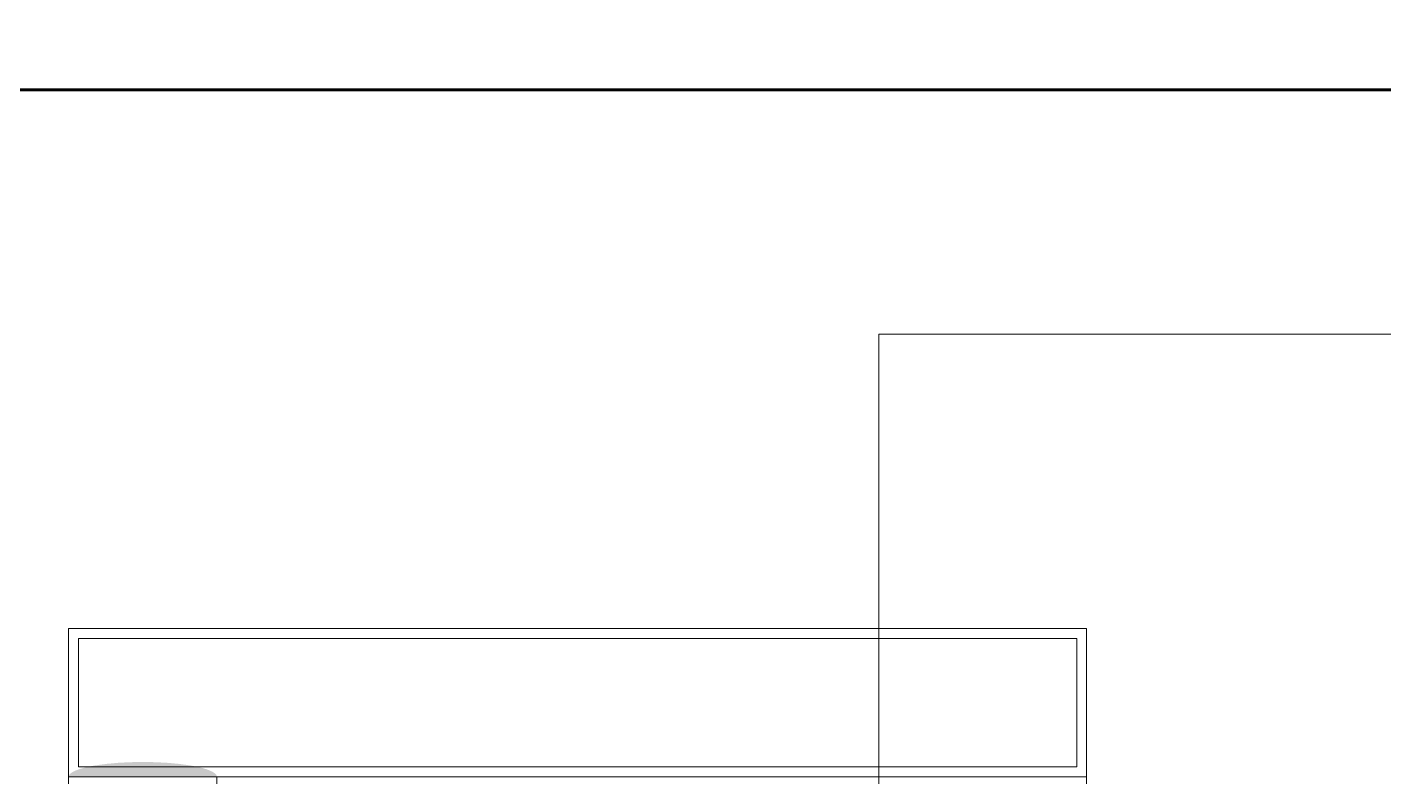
# Model space of a CAD drawing. Header units: feet. Extents: x 109753 to 150441, y 47761 to 75080.
# Drawn here: x 126510.9 to 126564.9, y 51247.6 to 51277.5 of the extents above; entities that cross this region are included whole.
import ezdxf

# ---------------------------------------------------------------- set-up
doc = ezdxf.new("R2010")
doc.units = ezdxf.units.FT
doc.header["$LTSCALE"] = 50
doc.header["$MEASUREMENT"] = 0
doc.layers.add('A-Furniture', color=175, linetype='Continuous', lineweight=0)
doc.layers.add('WALL', color=1, linetype='Continuous', lineweight=60)
doc.layers.add('FURNITURE', color=150, linetype='Continuous')

# ---------------------------------------------------------------- blocks, each defined once
blk = doc.blocks.new('Quarter Arc-123')
at = {"layer": 'FURNITURE', "linetype": 'Continuous', "lineweight": 0}
blk.add_hatch(color=252, dxfattribs=at).paths.add_polyline_path([(0, -0.75), (0, 0.75), (0.02, 0.75), (0.03, 0.75), (0.05, 0.75), (0.06, 0.75), (0.08, 0.75), (0.09, 0.75), (0.11, 0.75), (0.13, 0.75), (0.14, 0.75), (0.16, 0.75), (0.17, 0.75), (0.19, 0.75), (0.2, 0.75), (0.22, 0.75), (0.23, 0.75), (0.25, 0.75), (0.27, 0.75), (0.28, 0.75), (0.3, 0.75), (0.31, 0.75), (0.33, 0.75), (0.34, 0.75), (0.36, 0.75), (0.37, 0.75), (0.39, 0.75), (0.41, 0.75), (0.42, 0.75), (0.44, 0.75), (0.45, 0.75), (0.47, 0.75), (0.48, 0.75), (0.5, 0.75), (0.51, 0.75), (0.53, 0.75), (0.54, 0.75), (0.56, 0.75), (0.58, 0.75), (0.59, 0.75), (0.61, 0.75), (0.62, 0.75), (0.64, 0.74), (0.65, 0.74), (0.67, 0.74), (0.68, 0.74), (0.7, 0.74), (0.71, 0.74), (0.73, 0.74), (0.74, 0.74), (0.76, 0.74), (0.77, 0.74), (0.79, 0.74), (0.81, 0.74), (0.82, 0.74), (0.84, 0.74), (0.85, 0.74), (0.87, 0.74), (0.88, 0.74), (0.9, 0.74), (0.91, 0.74), (0.93, 0.74), (0.94, 0.74), (0.96, 0.74), (0.97, 0.74), (0.99, 0.74), (1, 0.74), (1.02, 0.74), (1.03, 0.74), (1.05, 0.74), (1.06, 0.74), (1.08, 0.73), (1.09, 0.73), (1.11, 0.73), (1.12, 0.73), (1.14, 0.73), (1.15, 0.73), (1.17, 0.73), (1.18, 0.73), (1.2, 0.73), (1.21, 0.73), (1.23, 0.73), (1.24, 0.73), (1.26, 0.73), (1.27, 0.73), (1.29, 0.73), (1.3, 0.73), (1.32, 0.73), (1.33, 0.73), (1.35, 0.73), (1.36, 0.73), (1.38, 0.73), (1.39, 0.72), (1.41, 0.72), (1.42, 0.72), (1.44, 0.72), (1.45, 0.72), (1.47, 0.72), (1.48, 0.72), (1.5, 0.72), (1.51, 0.72), (1.53, 0.72), (1.54, 0.72), (1.56, 0.72), (1.57, 0.72), (1.59, 0.72), (1.6, 0.72), (1.62, 0.72), (1.63, 0.71), (1.65, 0.71), (1.66, 0.71), (1.68, 0.71), (1.69, 0.71), (1.71, 0.71), (1.72, 0.71), (1.74, 0.71), (1.75, 0.71), (1.77, 0.71), (1.78, 0.71), (1.8, 0.71), (1.81, 0.71), (1.82, 0.71), (1.84, 0.71), (1.85, 0.7), (1.87, 0.7), (1.88, 0.7), (1.9, 0.7), (1.91, 0.7), (1.93, 0.7), (1.94, 0.7), (1.96, 0.7), (1.97, 0.7), (1.99, 0.7), (2, 0.7), (2.02, 0.7), (2.03, 0.69), (2.04, 0.69), (2.06, 0.69), (2.07, 0.69), (2.09, 0.69), (2.1, 0.69), (2.12, 0.69), (2.13, 0.69), (2.15, 0.69), (2.16, 0.69), (2.18, 0.69), (2.19, 0.69), (2.2, 0.68), (2.22, 0.68), (2.23, 0.68), (2.25, 0.68), (2.26, 0.68), (2.28, 0.68), (2.29, 0.68), (2.31, 0.68), (2.32, 0.68), (2.33, 0.68), (2.35, 0.68), (2.36, 0.67), (2.38, 0.67), (2.39, 0.67), (2.41, 0.67), (2.42, 0.67), (2.44, 0.67), (2.45, 0.67), (2.46, 0.67), (2.48, 0.67), (2.49, 0.67), (2.51, 0.66), (2.52, 0.66), (2.54, 0.66), (2.55, 0.66), (2.56, 0.66), (2.58, 0.66), (2.59, 0.66), (2.61, 0.66), (2.62, 0.66), (2.64, 0.66), (2.65, 0.65), (2.66, 0.65), (2.68, 0.65), (2.69, 0.65), (2.71, 0.65), (2.72, 0.65), (2.74, 0.65), (2.75, 0.65), (2.76, 0.65), (2.78, 0.64), (2.79, 0.64), (2.81, 0.64), (2.82, 0.64), (2.83, 0.64), (2.85, 0.64), (2.86, 0.64), (2.88, 0.64), (2.89, 0.63), (2.91, 0.63), (2.92, 0.63), (2.93, 0.63), (2.95, 0.63), (2.96, 0.63), (2.98, 0.63), (2.99, 0.63), (3, 0.62), (3.02, 0.62), (3.03, 0.62), (3.05, 0.62), (3.06, 0.62), (3.07, 0.62), (3.09, 0.62), (3.1, 0.62), (3.12, 0.61), (3.13, 0.61), (3.14, 0.61), (3.16, 0.61), (3.17, 0.61), (3.19, 0.61), (3.2, 0.61), (3.21, 0.61), (3.23, 0.6), (3.24, 0.6), (3.26, 0.6), (3.27, 0.6), (3.28, 0.6), (3.3, 0.6), (3.31, 0.6), (3.32, 0.59), (3.34, 0.59), (3.35, 0.59), (3.37, 0.59), (3.38, 0.59), (3.39, 0.59), (3.41, 0.59), (3.42, 0.58), (3.44, 0.58), (3.45, 0.58), (3.46, 0.58), (3.48, 0.58), (3.49, 0.58), (3.5, 0.58), (3.52, 0.57), (3.53, 0.57), (3.55, 0.57), (3.56, 0.57), (3.57, 0.57), (3.59, 0.57), (3.6, 0.57), (3.61, 0.56), (3.63, 0.56), (3.64, 0.56), (3.65, 0.56), (3.67, 0.56), (3.68, 0.56), (3.7, 0.56), (3.71, 0.55), (3.72, 0.55), (3.74, 0.55), (3.75, 0.55), (3.76, 0.55), (3.78, 0.55), (3.79, 0.54), (3.8, 0.54), (3.82, 0.54), (3.83, 0.54), (3.84, 0.54), (3.86, 0.54), (3.87, 0.53), (3.88, 0.53), (3.9, 0.53), (3.91, 0.53), (3.92, 0.53), (3.94, 0.53), (3.95, 0.52), (3.96, 0.52), (3.98, 0.52), (3.99, 0.52), (4, 0.52), (4.02, 0.52), (4.03, 0.52), (4.04, 0.51), (4.06, 0.51), (4.07, 0.51), (4.08, 0.51), (4.1, 0.51), (4.11, 0.51), (4.12, 0.5), (4.13, 0.5), (4.15, 0.5), (4.16, 0.5), (4.17, 0.5), (4.19, 0.49), (4.2, 0.49), (4.21, 0.49), (4.22, 0.49), (4.24, 0.49), (4.25, 0.49), (4.26, 0.48), (4.28, 0.48), (4.29, 0.48), (4.3, 0.48), (4.31, 0.48), (4.33, 0.48), (4.34, 0.47), (4.35, 0.47), (4.36, 0.47), (4.38, 0.47), (4.39, 0.47), (4.4, 0.46), (4.41, 0.46), (4.43, 0.46), (4.44, 0.46), (4.45, 0.46), (4.46, 0.46), (4.48, 0.45), (4.49, 0.45), (4.5, 0.45), (4.51, 0.45), (4.53, 0.45), (4.54, 0.44), (4.55, 0.44), (4.56, 0.44), (4.57, 0.44), (4.59, 0.44), (4.6, 0.44), (4.61, 0.43), (4.62, 0.43), (4.63, 0.43), (4.65, 0.43), (4.66, 0.43), (4.67, 0.42), (4.68, 0.42), (4.69, 0.42), (4.71, 0.42), (4.72, 0.42), (4.73, 0.41), (4.74, 0.41), (4.75, 0.41), (4.77, 0.41), (4.78, 0.41), (4.79, 0.41), (4.8, 0.4), (4.81, 0.4), (4.82, 0.4), (4.84, 0.4), (4.85, 0.4), (4.86, 0.39), (4.87, 0.39), (4.88, 0.39), (4.89, 0.39), (4.91, 0.39), (4.92, 0.38), (4.93, 0.38), (4.94, 0.38), (4.95, 0.38), (4.96, 0.38), (4.97, 0.37), (4.99, 0.37), (5, 0.37), (5.01, 0.37), (5.02, 0.37), (5.03, 0.36), (5.04, 0.36), (5.05, 0.36), (5.07, 0.36), (5.08, 0.36), (5.09, 0.35), (5.1, 0.35), (5.11, 0.35), (5.12, 0.35), (5.13, 0.35), (5.14, 0.34), (5.15, 0.34), (5.17, 0.34), (5.18, 0.34), (5.19, 0.33), (5.2, 0.33), (5.21, 0.33), (5.22, 0.33), (5.23, 0.33), (5.24, 0.32), (5.25, 0.32), (5.26, 0.32), (5.27, 0.32), (5.28, 0.32), (5.3, 0.31), (5.31, 0.31), (5.32, 0.31), (5.33, 0.31), (5.34, 0.3), (5.35, 0.3), (5.36, 0.3), (5.37, 0.3), (5.38, 0.3), (5.39, 0.29), (5.4, 0.29), (5.41, 0.29), (5.42, 0.29), (5.43, 0.29), (5.44, 0.28), (5.45, 0.28), (5.46, 0.28), (5.48, 0.28), (5.49, 0.27), (5.5, 0.27), (5.51, 0.27), (5.52, 0.27), (5.53, 0.27), (5.54, 0.26), (5.55, 0.26), (5.56, 0.26), (5.57, 0.26), (5.58, 0.25), (5.59, 0.25), (5.6, 0.25), (5.61, 0.25), (5.62, 0.24), (5.63, 0.24), (5.64, 0.24), (5.65, 0.24), (5.66, 0.24), (5.67, 0.23), (5.68, 0.23), (5.69, 0.23), (5.7, 0.23), (5.71, 0.22), (5.72, 0.22), (5.73, 0.22), (5.74, 0.22), (5.75, 0.21), (5.76, 0.21), (5.77, 0.21), (5.78, 0.21), (5.79, 0.21), (5.8, 0.2), (5.8, 0.2), (5.81, 0.2), (5.82, 0.2), (5.83, 0.19), (5.84, 0.19), (5.85, 0.19), (5.86, 0.19), (5.87, 0.18), (5.88, 0.18), (5.89, 0.18), (5.9, 0.18), (5.91, 0.17), (5.92, 0.17), (5.93, 0.17), (5.94, 0.17), (5.95, 0.16), (5.96, 0.16), (5.97, 0.16), (5.97, 0.16), (5.98, 0.16), (5.99, 0.15), (6, 0.15), (6.01, 0.15), (6.02, 0.15), (6.03, 0.14), (6.04, 0.14), (6.05, 0.14), (6.06, 0.14), (6.07, 0.13), (6.07, 0.13), (6.08, 0.13), (6.09, 0.13), (6.1, 0.12), (6.11, 0.12), (6.12, 0.12), (6.13, 0.12), (6.14, 0.11), (6.15, 0.11), (6.15, 0.11), (6.16, 0.11), (6.17, 0.1), (6.18, 0.1), (6.19, 0.1), (6.2, 0.09), (6.21, 0.09), (6.22, 0.09), (6.22, 0.09), (6.23, 0.08), (6.24, 0.08), (6.25, 0.08), (6.26, 0.08), (6.27, 0.07), (6.28, 0.07), (6.28, 0.07), (6.29, 0.07), (6.3, 0.06), (6.31, 0.06), (6.32, 0.06), (6.33, 0.06), (6.33, 0.05), (6.34, 0.05), (6.35, 0.05), (6.36, 0.05), (6.37, 0.04), (6.37, 0.04), (6.38, 0.04), (6.39, 0.03), (6.4, 0.03), (6.41, 0.03), (6.42, 0.03), (6.42, 0.02), (6.43, 0.02), (6.44, 0.02), (6.45, 0.02), (6.46, 0.01), (6.46, 0.01), (6.47, 0.01), (6.48, 0.01), (6.49, 0), (6.5, 0), (6.5, 0), (6.51, -0.01), (6.52, -0.01), (6.53, -0.01), (6.53, -0.01), (6.54, -0.02), (6.55, -0.02), (6.56, -0.02), (6.56, -0.02), (6.57, -0.03), (6.58, -0.03), (6.59, -0.03), (6.59, -0.04), (6.6, -0.04), (6.61, -0.04), (6.62, -0.04), (6.62, -0.05), (6.63, -0.05), (6.64, -0.05), (6.65, -0.05), (6.65, -0.06), (6.66, -0.06), (6.67, -0.06), (6.67, -0.07), (6.68, -0.07), (6.69, -0.07), (6.7, -0.07), (6.7, -0.08), (6.71, -0.08), (6.72, -0.08), (6.72, -0.09), (6.73, -0.09), (6.74, -0.09), (6.74, -0.09), (6.75, -0.1), (6.76, -0.1), (6.76, -0.1), (6.77, -0.1), (6.78, -0.11), (6.78, -0.11), (6.79, -0.11), (6.8, -0.12), (6.8, -0.12), (6.81, -0.12), (6.82, -0.12), (6.82, -0.13), (6.83, -0.13), (6.84, -0.13), (6.84, -0.14), (6.85, -0.14), (6.86, -0.14), (6.86, -0.14), (6.87, -0.15), (6.87, -0.15), (6.88, -0.15), (6.89, -0.15), (6.89, -0.16), (6.9, -0.16), (6.9, -0.16), (6.91, -0.17), (6.92, -0.17), (6.92, -0.17), (6.93, -0.17), (6.93, -0.18), (6.94, -0.18), (6.95, -0.18), (6.95, -0.19), (6.96, -0.19), (6.96, -0.19), (6.97, -0.19), (6.98, -0.2), (6.98, -0.2), (6.99, -0.2), (6.99, -0.21), (7, -0.21), (7, -0.21), (7.01, -0.21), (7.01, -0.22), (7.02, -0.22), (7.03, -0.22), (7.03, -0.23), (7.04, -0.23), (7.04, -0.23), (7.05, -0.23), (7.05, -0.24), (7.06, -0.24), (7.06, -0.24), (7.07, -0.25), (7.07, -0.25), (7.08, -0.25), (7.08, -0.25), (7.09, -0.26), (7.09, -0.26), (7.1, -0.26), (7.1, -0.27), (7.11, -0.27), (7.11, -0.27), (7.12, -0.27), (7.12, -0.28), (7.13, -0.28), (7.13, -0.28), (7.14, -0.29), (7.14, -0.29), (7.15, -0.29), (7.15, -0.29), (7.16, -0.3), (7.16, -0.3), (7.16, -0.3), (7.17, -0.31), (7.17, -0.31), (7.18, -0.31), (7.18, -0.31), (7.19, -0.32), (7.19, -0.32), (7.2, -0.32), (7.2, -0.33), (7.2, -0.33), (7.21, -0.33), (7.21, -0.34), (7.22, -0.34), (7.22, -0.34), (7.22, -0.34), (7.23, -0.35), (7.23, -0.35), (7.24, -0.35), (7.24, -0.36), (7.24, -0.36), (7.25, -0.36), (7.25, -0.36), (7.26, -0.37), (7.26, -0.37), (7.26, -0.37), (7.27, -0.38), (7.27, -0.38), (7.28, -0.38), (7.28, -0.39), (7.28, -0.39), (7.29, -0.39), (7.29, -0.39), (7.29, -0.4), (7.3, -0.4), (7.3, -0.4), (7.3, -0.41), (7.31, -0.41), (7.31, -0.41), (7.31, -0.41), (7.32, -0.42), (7.32, -0.42), (7.32, -0.42), (7.33, -0.43), (7.33, -0.43), (7.33, -0.43), (7.34, -0.44), (7.34, -0.44), (7.34, -0.44), (7.35, -0.44), (7.35, -0.45), (7.35, -0.45), (7.36, -0.45), (7.36, -0.46), (7.36, -0.46), (7.36, -0.46), (7.37, -0.47), (7.37, -0.47), (7.37, -0.47), (7.38, -0.47), (7.38, -0.48), (7.38, -0.48), (7.38, -0.48), (7.39, -0.49), (7.39, -0.49), (7.39, -0.49), (7.39, -0.5), (7.4, -0.5), (7.4, -0.5), (7.4, -0.5), (7.4, -0.51), (7.41, -0.51), (7.41, -0.51), (7.41, -0.52), (7.41, -0.52), (7.42, -0.52), (7.42, -0.53), (7.42, -0.53), (7.42, -0.53), (7.42, -0.53), (7.43, -0.54), (7.43, -0.54), (7.43, -0.54), (7.43, -0.55), (7.44, -0.55), (7.44, -0.55), (7.44, -0.56), (7.44, -0.56), (7.44, -0.56), (7.44, -0.56), (7.45, -0.57), (7.45, -0.57), (7.45, -0.57), (7.45, -0.58), (7.45, -0.58), (7.46, -0.58), (7.46, -0.59), (7.46, -0.59), (7.46, -0.59), (7.46, -0.6), (7.46, -0.6), (7.46, -0.6), (7.47, -0.6), (7.47, -0.61), (7.47, -0.61), (7.47, -0.61), (7.47, -0.62), (7.47, -0.62), (7.47, -0.62), (7.48, -0.63), (7.48, -0.63), (7.48, -0.63), (7.48, -0.63), (7.48, -0.64), (7.48, -0.64), (7.48, -0.64), (7.48, -0.65), (7.48, -0.65), (7.49, -0.65), (7.49, -0.66), (7.49, -0.66), (7.49, -0.66), (7.49, -0.67), (7.49, -0.67), (7.49, -0.67), (7.49, -0.68), (7.49, -0.68), (7.49, -0.68), (7.49, -0.68), (7.49, -0.69), (7.49, -0.69), (7.5, -0.69), (7.5, -0.7), (7.5, -0.7), (7.5, -0.7), (7.5, -0.71), (7.5, -0.71), (7.5, -0.71), (7.5, -0.72), (7.5, -0.72), (7.5, -0.72), (7.5, -0.72), (7.5, -0.73), (7.5, -0.73), (7.5, -0.73), (7.5, -0.74), (7.5, -0.74), (7.5, -0.74), (7.5, -0.75), (7.5, -0.75)])
blk = doc.blocks.new('Quarter Arc-124')
at = {"layer": 'FURNITURE', "linetype": 'Continuous', "lineweight": 0}
blk.add_hatch(color=252, dxfattribs=at).paths.add_polyline_path([(0, -0.75), (0, 0.75), (0.02, 0.75), (0.03, 0.75), (0.05, 0.75), (0.06, 0.75), (0.08, 0.75), (0.09, 0.75), (0.11, 0.75), (0.13, 0.75), (0.14, 0.75), (0.16, 0.75), (0.17, 0.75), (0.19, 0.75), (0.2, 0.75), (0.22, 0.75), (0.23, 0.75), (0.25, 0.75), (0.27, 0.75), (0.28, 0.75), (0.3, 0.75), (0.31, 0.75), (0.33, 0.75), (0.34, 0.75), (0.36, 0.75), (0.37, 0.75), (0.39, 0.75), (0.41, 0.75), (0.42, 0.75), (0.44, 0.75), (0.45, 0.75), (0.47, 0.75), (0.48, 0.75), (0.5, 0.75), (0.51, 0.75), (0.53, 0.75), (0.54, 0.75), (0.56, 0.75), (0.58, 0.75), (0.59, 0.75), (0.61, 0.75), (0.62, 0.75), (0.64, 0.74), (0.65, 0.74), (0.67, 0.74), (0.68, 0.74), (0.7, 0.74), (0.71, 0.74), (0.73, 0.74), (0.74, 0.74), (0.76, 0.74), (0.77, 0.74), (0.79, 0.74), (0.81, 0.74), (0.82, 0.74), (0.84, 0.74), (0.85, 0.74), (0.87, 0.74), (0.88, 0.74), (0.9, 0.74), (0.91, 0.74), (0.93, 0.74), (0.94, 0.74), (0.96, 0.74), (0.97, 0.74), (0.99, 0.74), (1, 0.74), (1.02, 0.74), (1.03, 0.74), (1.05, 0.74), (1.06, 0.74), (1.08, 0.73), (1.09, 0.73), (1.11, 0.73), (1.12, 0.73), (1.14, 0.73), (1.15, 0.73), (1.17, 0.73), (1.18, 0.73), (1.2, 0.73), (1.21, 0.73), (1.23, 0.73), (1.24, 0.73), (1.26, 0.73), (1.27, 0.73), (1.29, 0.73), (1.3, 0.73), (1.32, 0.73), (1.33, 0.73), (1.35, 0.73), (1.36, 0.73), (1.38, 0.73), (1.39, 0.72), (1.41, 0.72), (1.42, 0.72), (1.44, 0.72), (1.45, 0.72), (1.47, 0.72), (1.48, 0.72), (1.5, 0.72), (1.51, 0.72), (1.53, 0.72), (1.54, 0.72), (1.56, 0.72), (1.57, 0.72), (1.59, 0.72), (1.6, 0.72), (1.62, 0.72), (1.63, 0.71), (1.65, 0.71), (1.66, 0.71), (1.68, 0.71), (1.69, 0.71), (1.71, 0.71), (1.72, 0.71), (1.74, 0.71), (1.75, 0.71), (1.77, 0.71), (1.78, 0.71), (1.8, 0.71), (1.81, 0.71), (1.82, 0.71), (1.84, 0.71), (1.85, 0.7), (1.87, 0.7), (1.88, 0.7), (1.9, 0.7), (1.91, 0.7), (1.93, 0.7), (1.94, 0.7), (1.96, 0.7), (1.97, 0.7), (1.99, 0.7), (2, 0.7), (2.02, 0.7), (2.03, 0.69), (2.04, 0.69), (2.06, 0.69), (2.07, 0.69), (2.09, 0.69), (2.1, 0.69), (2.12, 0.69), (2.13, 0.69), (2.15, 0.69), (2.16, 0.69), (2.18, 0.69), (2.19, 0.69), (2.2, 0.68), (2.22, 0.68), (2.23, 0.68), (2.25, 0.68), (2.26, 0.68), (2.28, 0.68), (2.29, 0.68), (2.31, 0.68), (2.32, 0.68), (2.33, 0.68), (2.35, 0.68), (2.36, 0.67), (2.38, 0.67), (2.39, 0.67), (2.41, 0.67), (2.42, 0.67), (2.44, 0.67), (2.45, 0.67), (2.46, 0.67), (2.48, 0.67), (2.49, 0.67), (2.51, 0.66), (2.52, 0.66), (2.54, 0.66), (2.55, 0.66), (2.56, 0.66), (2.58, 0.66), (2.59, 0.66), (2.61, 0.66), (2.62, 0.66), (2.64, 0.66), (2.65, 0.65), (2.66, 0.65), (2.68, 0.65), (2.69, 0.65), (2.71, 0.65), (2.72, 0.65), (2.74, 0.65), (2.75, 0.65), (2.76, 0.65), (2.78, 0.64), (2.79, 0.64), (2.81, 0.64), (2.82, 0.64), (2.83, 0.64), (2.85, 0.64), (2.86, 0.64), (2.88, 0.64), (2.89, 0.63), (2.91, 0.63), (2.92, 0.63), (2.93, 0.63), (2.95, 0.63), (2.96, 0.63), (2.98, 0.63), (2.99, 0.63), (3, 0.62), (3.02, 0.62), (3.03, 0.62), (3.05, 0.62), (3.06, 0.62), (3.07, 0.62), (3.09, 0.62), (3.1, 0.62), (3.12, 0.61), (3.13, 0.61), (3.14, 0.61), (3.16, 0.61), (3.17, 0.61), (3.19, 0.61), (3.2, 0.61), (3.21, 0.61), (3.23, 0.6), (3.24, 0.6), (3.26, 0.6), (3.27, 0.6), (3.28, 0.6), (3.3, 0.6), (3.31, 0.6), (3.32, 0.59), (3.34, 0.59), (3.35, 0.59), (3.37, 0.59), (3.38, 0.59), (3.39, 0.59), (3.41, 0.59), (3.42, 0.58), (3.44, 0.58), (3.45, 0.58), (3.46, 0.58), (3.48, 0.58), (3.49, 0.58), (3.5, 0.58), (3.52, 0.57), (3.53, 0.57), (3.55, 0.57), (3.56, 0.57), (3.57, 0.57), (3.59, 0.57), (3.6, 0.57), (3.61, 0.56), (3.63, 0.56), (3.64, 0.56), (3.65, 0.56), (3.67, 0.56), (3.68, 0.56), (3.7, 0.56), (3.71, 0.55), (3.72, 0.55), (3.74, 0.55), (3.75, 0.55), (3.76, 0.55), (3.78, 0.55), (3.79, 0.54), (3.8, 0.54), (3.82, 0.54), (3.83, 0.54), (3.84, 0.54), (3.86, 0.54), (3.87, 0.53), (3.88, 0.53), (3.9, 0.53), (3.91, 0.53), (3.92, 0.53), (3.94, 0.53), (3.95, 0.52), (3.96, 0.52), (3.98, 0.52), (3.99, 0.52), (4, 0.52), (4.02, 0.52), (4.03, 0.52), (4.04, 0.51), (4.06, 0.51), (4.07, 0.51), (4.08, 0.51), (4.1, 0.51), (4.11, 0.51), (4.12, 0.5), (4.13, 0.5), (4.15, 0.5), (4.16, 0.5), (4.17, 0.5), (4.19, 0.49), (4.2, 0.49), (4.21, 0.49), (4.22, 0.49), (4.24, 0.49), (4.25, 0.49), (4.26, 0.48), (4.28, 0.48), (4.29, 0.48), (4.3, 0.48), (4.31, 0.48), (4.33, 0.48), (4.34, 0.47), (4.35, 0.47), (4.36, 0.47), (4.38, 0.47), (4.39, 0.47), (4.4, 0.46), (4.41, 0.46), (4.43, 0.46), (4.44, 0.46), (4.45, 0.46), (4.46, 0.46), (4.48, 0.45), (4.49, 0.45), (4.5, 0.45), (4.51, 0.45), (4.53, 0.45), (4.54, 0.44), (4.55, 0.44), (4.56, 0.44), (4.57, 0.44), (4.59, 0.44), (4.6, 0.44), (4.61, 0.43), (4.62, 0.43), (4.63, 0.43), (4.65, 0.43), (4.66, 0.43), (4.67, 0.42), (4.68, 0.42), (4.69, 0.42), (4.71, 0.42), (4.72, 0.42), (4.73, 0.41), (4.74, 0.41), (4.75, 0.41), (4.77, 0.41), (4.78, 0.41), (4.79, 0.41), (4.8, 0.4), (4.81, 0.4), (4.82, 0.4), (4.84, 0.4), (4.85, 0.4), (4.86, 0.39), (4.87, 0.39), (4.88, 0.39), (4.89, 0.39), (4.91, 0.39), (4.92, 0.38), (4.93, 0.38), (4.94, 0.38), (4.95, 0.38), (4.96, 0.38), (4.97, 0.37), (4.99, 0.37), (5, 0.37), (5.01, 0.37), (5.02, 0.37), (5.03, 0.36), (5.04, 0.36), (5.05, 0.36), (5.07, 0.36), (5.08, 0.36), (5.09, 0.35), (5.1, 0.35), (5.11, 0.35), (5.12, 0.35), (5.13, 0.35), (5.14, 0.34), (5.15, 0.34), (5.17, 0.34), (5.18, 0.34), (5.19, 0.33), (5.2, 0.33), (5.21, 0.33), (5.22, 0.33), (5.23, 0.33), (5.24, 0.32), (5.25, 0.32), (5.26, 0.32), (5.27, 0.32), (5.28, 0.32), (5.3, 0.31), (5.31, 0.31), (5.32, 0.31), (5.33, 0.31), (5.34, 0.3), (5.35, 0.3), (5.36, 0.3), (5.37, 0.3), (5.38, 0.3), (5.39, 0.29), (5.4, 0.29), (5.41, 0.29), (5.42, 0.29), (5.43, 0.29), (5.44, 0.28), (5.45, 0.28), (5.46, 0.28), (5.48, 0.28), (5.49, 0.27), (5.5, 0.27), (5.51, 0.27), (5.52, 0.27), (5.53, 0.27), (5.54, 0.26), (5.55, 0.26), (5.56, 0.26), (5.57, 0.26), (5.58, 0.25), (5.59, 0.25), (5.6, 0.25), (5.61, 0.25), (5.62, 0.24), (5.63, 0.24), (5.64, 0.24), (5.65, 0.24), (5.66, 0.24), (5.67, 0.23), (5.68, 0.23), (5.69, 0.23), (5.7, 0.23), (5.71, 0.22), (5.72, 0.22), (5.73, 0.22), (5.74, 0.22), (5.75, 0.21), (5.76, 0.21), (5.77, 0.21), (5.78, 0.21), (5.79, 0.21), (5.8, 0.2), (5.8, 0.2), (5.81, 0.2), (5.82, 0.2), (5.83, 0.19), (5.84, 0.19), (5.85, 0.19), (5.86, 0.19), (5.87, 0.18), (5.88, 0.18), (5.89, 0.18), (5.9, 0.18), (5.91, 0.17), (5.92, 0.17), (5.93, 0.17), (5.94, 0.17), (5.95, 0.16), (5.96, 0.16), (5.97, 0.16), (5.97, 0.16), (5.98, 0.16), (5.99, 0.15), (6, 0.15), (6.01, 0.15), (6.02, 0.15), (6.03, 0.14), (6.04, 0.14), (6.05, 0.14), (6.06, 0.14), (6.07, 0.13), (6.07, 0.13), (6.08, 0.13), (6.09, 0.13), (6.1, 0.12), (6.11, 0.12), (6.12, 0.12), (6.13, 0.12), (6.14, 0.11), (6.15, 0.11), (6.15, 0.11), (6.16, 0.11), (6.17, 0.1), (6.18, 0.1), (6.19, 0.1), (6.2, 0.09), (6.21, 0.09), (6.22, 0.09), (6.22, 0.09), (6.23, 0.08), (6.24, 0.08), (6.25, 0.08), (6.26, 0.08), (6.27, 0.07), (6.28, 0.07), (6.28, 0.07), (6.29, 0.07), (6.3, 0.06), (6.31, 0.06), (6.32, 0.06), (6.33, 0.06), (6.33, 0.05), (6.34, 0.05), (6.35, 0.05), (6.36, 0.05), (6.37, 0.04), (6.37, 0.04), (6.38, 0.04), (6.39, 0.03), (6.4, 0.03), (6.41, 0.03), (6.42, 0.03), (6.42, 0.02), (6.43, 0.02), (6.44, 0.02), (6.45, 0.02), (6.46, 0.01), (6.46, 0.01), (6.47, 0.01), (6.48, 0.01), (6.49, 0), (6.5, 0), (6.5, 0), (6.51, -0.01), (6.52, -0.01), (6.53, -0.01), (6.53, -0.01), (6.54, -0.02), (6.55, -0.02), (6.56, -0.02), (6.56, -0.02), (6.57, -0.03), (6.58, -0.03), (6.59, -0.03), (6.59, -0.04), (6.6, -0.04), (6.61, -0.04), (6.62, -0.04), (6.62, -0.05), (6.63, -0.05), (6.64, -0.05), (6.65, -0.05), (6.65, -0.06), (6.66, -0.06), (6.67, -0.06), (6.67, -0.07), (6.68, -0.07), (6.69, -0.07), (6.7, -0.07), (6.7, -0.08), (6.71, -0.08), (6.72, -0.08), (6.72, -0.09), (6.73, -0.09), (6.74, -0.09), (6.74, -0.09), (6.75, -0.1), (6.76, -0.1), (6.76, -0.1), (6.77, -0.1), (6.78, -0.11), (6.78, -0.11), (6.79, -0.11), (6.8, -0.12), (6.8, -0.12), (6.81, -0.12), (6.82, -0.12), (6.82, -0.13), (6.83, -0.13), (6.84, -0.13), (6.84, -0.14), (6.85, -0.14), (6.86, -0.14), (6.86, -0.14), (6.87, -0.15), (6.87, -0.15), (6.88, -0.15), (6.89, -0.15), (6.89, -0.16), (6.9, -0.16), (6.9, -0.16), (6.91, -0.17), (6.92, -0.17), (6.92, -0.17), (6.93, -0.17), (6.93, -0.18), (6.94, -0.18), (6.95, -0.18), (6.95, -0.19), (6.96, -0.19), (6.96, -0.19), (6.97, -0.19), (6.98, -0.2), (6.98, -0.2), (6.99, -0.2), (6.99, -0.21), (7, -0.21), (7, -0.21), (7.01, -0.21), (7.01, -0.22), (7.02, -0.22), (7.03, -0.22), (7.03, -0.23), (7.04, -0.23), (7.04, -0.23), (7.05, -0.23), (7.05, -0.24), (7.06, -0.24), (7.06, -0.24), (7.07, -0.25), (7.07, -0.25), (7.08, -0.25), (7.08, -0.25), (7.09, -0.26), (7.09, -0.26), (7.1, -0.26), (7.1, -0.27), (7.11, -0.27), (7.11, -0.27), (7.12, -0.27), (7.12, -0.28), (7.13, -0.28), (7.13, -0.28), (7.14, -0.29), (7.14, -0.29), (7.15, -0.29), (7.15, -0.29), (7.16, -0.3), (7.16, -0.3), (7.16, -0.3), (7.17, -0.31), (7.17, -0.31), (7.18, -0.31), (7.18, -0.31), (7.19, -0.32), (7.19, -0.32), (7.2, -0.32), (7.2, -0.33), (7.2, -0.33), (7.21, -0.33), (7.21, -0.34), (7.22, -0.34), (7.22, -0.34), (7.22, -0.34), (7.23, -0.35), (7.23, -0.35), (7.24, -0.35), (7.24, -0.36), (7.24, -0.36), (7.25, -0.36), (7.25, -0.36), (7.26, -0.37), (7.26, -0.37), (7.26, -0.37), (7.27, -0.38), (7.27, -0.38), (7.28, -0.38), (7.28, -0.39), (7.28, -0.39), (7.29, -0.39), (7.29, -0.39), (7.29, -0.4), (7.3, -0.4), (7.3, -0.4), (7.3, -0.41), (7.31, -0.41), (7.31, -0.41), (7.31, -0.41), (7.32, -0.42), (7.32, -0.42), (7.32, -0.42), (7.33, -0.43), (7.33, -0.43), (7.33, -0.43), (7.34, -0.44), (7.34, -0.44), (7.34, -0.44), (7.35, -0.44), (7.35, -0.45), (7.35, -0.45), (7.36, -0.45), (7.36, -0.46), (7.36, -0.46), (7.36, -0.46), (7.37, -0.47), (7.37, -0.47), (7.37, -0.47), (7.38, -0.47), (7.38, -0.48), (7.38, -0.48), (7.38, -0.48), (7.39, -0.49), (7.39, -0.49), (7.39, -0.49), (7.39, -0.5), (7.4, -0.5), (7.4, -0.5), (7.4, -0.5), (7.4, -0.51), (7.41, -0.51), (7.41, -0.51), (7.41, -0.52), (7.41, -0.52), (7.42, -0.52), (7.42, -0.53), (7.42, -0.53), (7.42, -0.53), (7.42, -0.53), (7.43, -0.54), (7.43, -0.54), (7.43, -0.54), (7.43, -0.55), (7.44, -0.55), (7.44, -0.55), (7.44, -0.56), (7.44, -0.56), (7.44, -0.56), (7.44, -0.56), (7.45, -0.57), (7.45, -0.57), (7.45, -0.57), (7.45, -0.58), (7.45, -0.58), (7.46, -0.58), (7.46, -0.59), (7.46, -0.59), (7.46, -0.59), (7.46, -0.6), (7.46, -0.6), (7.46, -0.6), (7.47, -0.6), (7.47, -0.61), (7.47, -0.61), (7.47, -0.61), (7.47, -0.62), (7.47, -0.62), (7.47, -0.62), (7.48, -0.63), (7.48, -0.63), (7.48, -0.63), (7.48, -0.63), (7.48, -0.64), (7.48, -0.64), (7.48, -0.64), (7.48, -0.65), (7.48, -0.65), (7.49, -0.65), (7.49, -0.66), (7.49, -0.66), (7.49, -0.66), (7.49, -0.67), (7.49, -0.67), (7.49, -0.67), (7.49, -0.68), (7.49, -0.68), (7.49, -0.68), (7.49, -0.68), (7.49, -0.69), (7.49, -0.69), (7.5, -0.69), (7.5, -0.7), (7.5, -0.7), (7.5, -0.7), (7.5, -0.71), (7.5, -0.71), (7.5, -0.71), (7.5, -0.72), (7.5, -0.72), (7.5, -0.72), (7.5, -0.72), (7.5, -0.73), (7.5, -0.73), (7.5, -0.73), (7.5, -0.74), (7.5, -0.74), (7.5, -0.74), (7.5, -0.75), (7.5, -0.75)])
blk = doc.blocks.new('Gruppo-874-1')
for p, q in [((6448.44, -394.07), (6448.44, -291.07)), ((6619.44, -306.07), (6448.44, -306.07))]:
    blk.add_line(p, q)
at = {"flags": 128}
for points in [[(6433.44, -291.07), (6722.44, -291.07), (6722.44, -394.07), (6433.44, -394.07)], [(6434.44, -393.07), (6434.44, -292.07), (6447.44, -292.07), (6447.44, -393.07)]]:
    blk.add_lwpolyline(points, close=True, dxfattribs=at)
at = {"rotation": 90}
blk.add_blockref('Quarter Arc-124', (6447.69, -298.57), dxfattribs=at)
at = {"xscale": -1, "rotation": 90}
blk.add_blockref('Quarter Arc-123', (6447.69, -298.57), dxfattribs=at)

msp = doc.modelspace()

# ---------------------------------------------------------------- linework, layer by layer
at = {"layer": 'A-Furniture'}
msp.add_lwpolyline([(126673.407, 51166.125), (126673.407, 51253.247, 0.414214), (126661.407, 51265.247), (126544.806, 51265.247), (126544.806, 51154.125), (126661.407, 51154.125, 0.414214)], format="xyb", close=True, dxfattribs=at)
at = {"layer": 'WALL'}
msp.add_lwpolyline([(126509.03, 51274.965), (126617.03, 51274.965), (126617.03, 51277.965), (126509.03, 51277.965)], dxfattribs=at)

# ---------------------------------------------------------------- block references
at = {"layer": 'A-Furniture', "xscale": -0.393689320388349, "yscale": 0.393689320388349, "zscale": 0.3936893203883456, "rotation": 90}
msp.add_blockref('Gruppo-874-1', (126397.941, 53786.307), dxfattribs=at)

doc.saveas('drawing.dxf')
